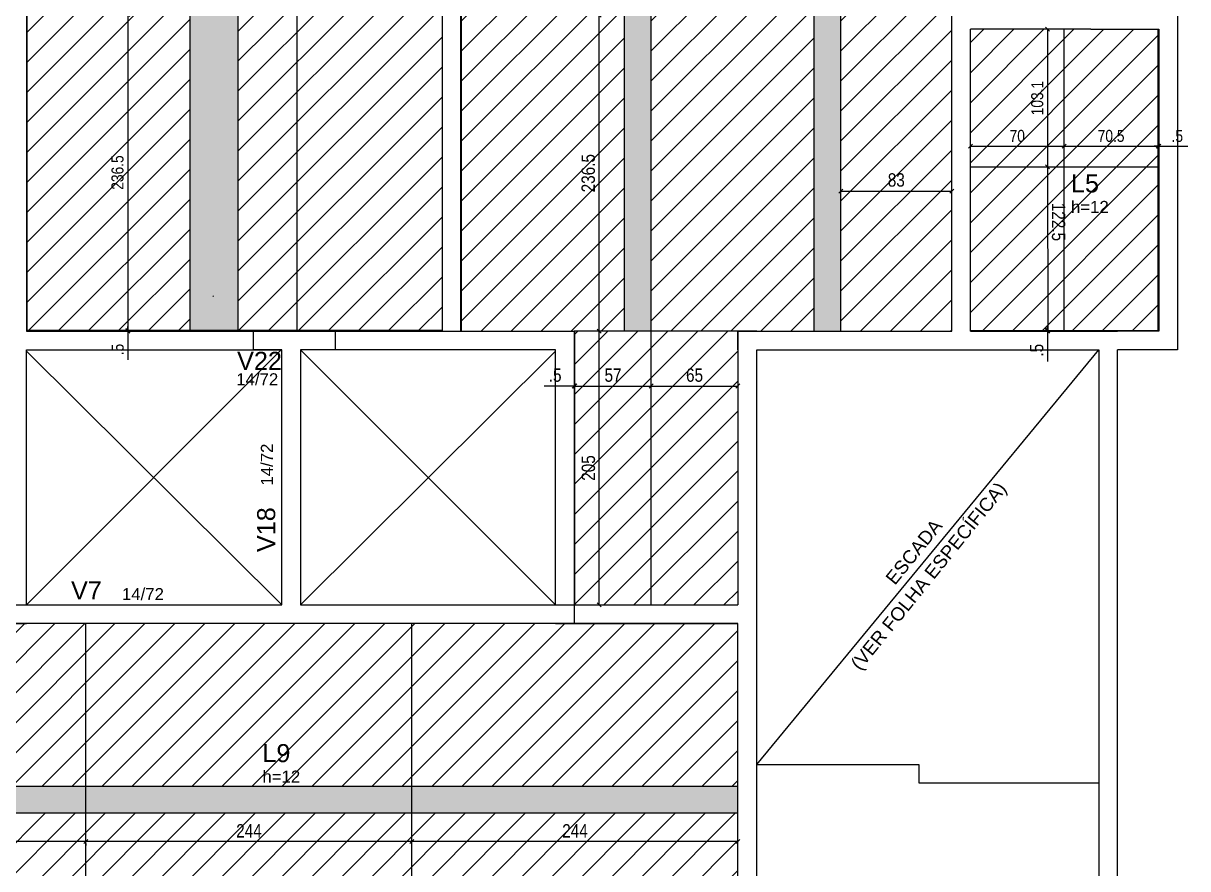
# Model space of a CAD drawing. Header units: millimetres. Extents: x 2454 to 6746, y 504 to 3252.
# Drawn here: x 4225 to 5097, y 1929 to 2562 of the extents above; entities that cross this region are included whole.
import ezdxf

# ---------------------------------------------------------------- set-up
doc = ezdxf.new("R2010")
doc.units = ezdxf.units.MM
for name, color, linetype in [('10', 252, 'Continuous'), ('9', 8, 'Continuous'), ('COTA', 241, 'Continuous'), ('ES-VIGA', 3, 'Continuous'), ('L-D', 2, 'Continuous'), ('L-N', 4, 'Continuous'), ('Painéis', 200, 'Continuous'), ('VIG-D', 2, 'Continuous'), ('VIG-N', 4, 'Continuous')]:
    doc.layers.add(name, color=color, linetype=linetype)
doc.layers.add('Hachura', color=251, linetype='Continuous', lineweight=9)
doc.layers.add('REAPROVEITAMENTO', color=251, linetype='Continuous', lineweight=9)
doc.styles.add('COTA TECNICA', font='techl___.ttf', dxfattribs={"height": 10})
doc.styles.add('COTA TECNICA-50', font='techl___.ttf', dxfattribs={"height": 9})
doc.styles.add('TQS_ARIAL', font='arial.ttf')
doc.dimstyles.new('COTA PAINEL-50', dxfattribs={"dimtxt": 9, "dimasz": 3, "dimexe": 3, "dimexo": 3, "dimgap": 3, "dimtad": 1, "dimdec": 1, "dimzin": 12, "dimdsep": 46, "dimtxsty": 'COTA TECNICA-50', "dimblk1": 'OBLIQUE', "dimblk2": 'OBLIQUE', "dimsah": 1, "dimcen": 0.9, "dimclrd": 4, "dimclre": 4, "dimclrt": 240, "dimadec": 1, "dimazin": 3, "dimtfac": 1, "dimtdec": 1, "dimtmove": 0, "dimatfit": 3, "dimfxl": 1, "dimtolj": 1, "dimtzin": 12, "dimarcsym": 0})
doc.dimstyles.new('PAINEL', dxfattribs={"dimtxt": 10, "dimasz": 3, "dimexe": 3, "dimexo": 3, "dimgap": 3, "dimtad": 1, "dimdec": 1, "dimzin": 12, "dimdsep": 46, "dimtxsty": 'COTA TECNICA', "dimblk1": 'OBLIQUE', "dimblk2": 'OBLIQUE', "dimsah": 1, "dimcen": 0.9, "dimclrd": 4, "dimclre": 4, "dimclrt": 240, "dimadec": 1, "dimazin": 3, "dimtfac": 1, "dimtdec": 1, "dimtmove": 0, "dimatfit": 3, "dimfxl": 1, "dimtolj": 1, "dimtzin": 12, "dimarcsym": 0})

# ---------------------------------------------------------------- blocks, each defined once
blk = doc.blocks.new('_Oblique')
at = {"color": 0, "linetype": 'ByBlock', "lineweight": -2}
blk.add_line((-0.5, -0.5), (0.5, 0.5), dxfattribs=at)
blk = doc.blocks.new('*D157')
at = {"layer": 'COTA', "color": 4, "lineweight": -2, "transparency": 16777216}
for p, q in [((4303.46, 2568.68), (4303.46, 2332.18)), ((4305.78, 2332.18), (4300.46, 2332.18))]:
    blk.add_line(p, q, dxfattribs=at)
at = {"layer": 'Defpoints', "color": 0, "transparency": 16777216}
for p in [(4303.46, 2568.68), (4303.46, 2332.18), (4308.78, 2332.18)]:
    blk.add_point(p, dxfattribs=at)
at = {"layer": 'COTA', "color": 4, "lineweight": -2, "transparency": 16777216, "xscale": 3, "yscale": 3, "zscale": 3}
for p, rotation in [((4303.46, 2568.68), 90), ((4303.46, 2332.18), 270)]:
    blk.add_blockref('_Oblique', p, dxfattribs=dict(at, rotation=rotation))
at = {"layer": 'COTA', "color": 240, "transparency": 16777216, "insert": (4295.76, 2450.43), "char_height": 9, "attachment_point": 5, "rotation": 90, "style": 'COTA TECNICA-50'}
blk.add_mtext('\\A1;236.5', dxfattribs=at)
blk = doc.blocks.new('*D85')
at = {"layer": 'COTA', "color": 4, "lineweight": -2, "transparency": 16777216}
for p, q in [((4303.46, 2332.18), (4303.46, 2335.18)), ((4303.46, 2332.18), (4303.46, 2331.68)), ((4303.46, 2331.68), (4303.46, 2310.09))]:
    blk.add_line(p, q, dxfattribs=at)
at = {"layer": 'Defpoints', "color": 0, "transparency": 16777216}
for p in [(4303.46, 2332.18), (4303.46, 2331.68), (4303.46, 2331.68)]:
    blk.add_point(p, dxfattribs=at)
at = {"layer": 'COTA', "color": 4, "lineweight": -2, "transparency": 16777216, "xscale": 3, "yscale": 3, "zscale": 3}
for p, rotation in [((4303.46, 2332.18), 270), ((4303.46, 2331.68), 90)]:
    blk.add_blockref('_Oblique', p, dxfattribs=dict(at, rotation=rotation))
at = {"layer": 'COTA', "color": 240, "transparency": 16777216, "insert": (4295.86, 2317.89), "char_height": 9, "attachment_point": 5, "rotation": 90, "style": 'COTA TECNICA-50'}
blk.add_mtext('\\A1;.5', dxfattribs=at)
blk = doc.blocks.new('*D93')
at = {"layer": 'COTA', "color": 4, "lineweight": -2, "transparency": 16777216}
blk.add_line((4934.09, 2470.21), (5004.1, 2470.21), dxfattribs=at)
at = {"layer": 'Defpoints', "color": 0, "transparency": 16777216}
for p in [(4934.09, 2470.21), (5004.1, 2470.21), (5004.1, 2470.21)]:
    blk.add_point(p, dxfattribs=at)
at = {"layer": 'COTA', "color": 4, "lineweight": -2, "transparency": 16777216, "xscale": 3, "yscale": 3, "zscale": 3, "rotation": 180}
blk.add_blockref('_Oblique', (4934.09, 2470.21), dxfattribs=at)
at = {"layer": 'COTA', "color": 4, "lineweight": -2, "transparency": 16777216, "xscale": 3, "yscale": 3, "zscale": 3}
blk.add_blockref('_Oblique', (5004.1, 2470.21), dxfattribs=at)
at = {"layer": 'COTA', "color": 240, "transparency": 16777216, "insert": (4969.1, 2477.8), "char_height": 9, "attachment_point": 5, "style": 'COTA TECNICA-50'}
blk.add_mtext('\\A1;70', dxfattribs=at)
blk = doc.blocks.new('*D159')
at = {"layer": 'COTA', "color": 4, "lineweight": -2, "transparency": 16777216}
for p, q in [((5004.1, 2470.21), (5074.59, 2470.21)), ((5074.59, 2463.21), (5074.59, 2473.21))]:
    blk.add_line(p, q, dxfattribs=at)
at = {"layer": 'Defpoints', "color": 0, "transparency": 16777216}
for p in [(5004.1, 2470.21), (5074.59, 2470.21), (5074.59, 2460.21)]:
    blk.add_point(p, dxfattribs=at)
at = {"layer": 'COTA', "color": 4, "lineweight": -2, "transparency": 16777216, "xscale": 3, "yscale": 3, "zscale": 3, "rotation": 180}
blk.add_blockref('_Oblique', (5004.1, 2470.21), dxfattribs=at)
at = {"layer": 'COTA', "color": 4, "lineweight": -2, "transparency": 16777216, "xscale": 3, "yscale": 3, "zscale": 3}
blk.add_blockref('_Oblique', (5074.59, 2470.21), dxfattribs=at)
at = {"layer": 'COTA', "color": 240, "transparency": 16777216, "insert": (5039.35, 2477.81), "char_height": 9, "attachment_point": 5, "style": 'COTA TECNICA-50'}
blk.add_mtext('\\A1;70.5', dxfattribs=at)
blk = doc.blocks.new('*D94')
at = {"layer": 'COTA', "color": 4, "lineweight": -2, "transparency": 16777216}
for p, q in [((5074.59, 2470.21), (5071.59, 2470.21)), ((5074.59, 2470.21), (5075.09, 2470.21)), ((5075.09, 2470.21), (5096.68, 2470.21))]:
    blk.add_line(p, q, dxfattribs=at)
at = {"layer": 'Defpoints', "color": 0, "transparency": 16777216}
for p in [(5074.59, 2470.21), (5075.09, 2470.21), (5075.09, 2470.21)]:
    blk.add_point(p, dxfattribs=at)
at = {"layer": 'COTA', "color": 4, "lineweight": -2, "transparency": 16777216, "xscale": 3, "yscale": 3, "zscale": 3}
blk.add_blockref('_Oblique', (5074.59, 2470.21), dxfattribs=at)
at = {"layer": 'COTA', "color": 4, "lineweight": -2, "transparency": 16777216, "xscale": 3, "yscale": 3, "zscale": 3, "rotation": 180}
blk.add_blockref('_Oblique', (5075.09, 2470.21), dxfattribs=at)
at = {"layer": 'COTA', "color": 240, "transparency": 16777216, "insert": (5088.89, 2477.81), "char_height": 9, "attachment_point": 5, "style": 'COTA TECNICA-50'}
blk.add_mtext('\\A1;.5', dxfattribs=at)
blk = doc.blocks.new('*D95')
at = {"layer": 'COTA', "color": 4, "lineweight": -2, "transparency": 16777216}
blk.add_line((4991.8, 2557.68), (4991.8, 2454.63), dxfattribs=at)
at = {"layer": 'Defpoints', "color": 0, "transparency": 16777216}
for p in [(4991.8, 2557.68), (4991.8, 2454.63), (4991.8, 2454.63)]:
    blk.add_point(p, dxfattribs=at)
at = {"layer": 'COTA', "color": 4, "lineweight": -2, "transparency": 16777216, "xscale": 3, "yscale": 3, "zscale": 3}
for p, rotation in [((4991.8, 2557.68), 90), ((4991.8, 2454.63), 270)]:
    blk.add_blockref('_Oblique', p, dxfattribs=dict(at, rotation=rotation))
at = {"layer": 'COTA', "color": 240, "transparency": 16777216, "insert": (4984.11, 2506.16), "char_height": 9, "attachment_point": 5, "rotation": 90, "style": 'COTA TECNICA-50'}
blk.add_mtext('\\A1;103.1', dxfattribs=at)
blk = doc.blocks.new('*D144')
at = {"layer": 'COTA', "color": 4, "lineweight": -2, "transparency": 16777216}
blk.add_line((4991.8, 2454.63), (4992.01, 2332.18), dxfattribs=at)
at = {"layer": 'Defpoints', "color": 0, "transparency": 16777216}
for p in [(4991.8, 2454.63), (4992.01, 2332.18), (4992.01, 2332.18)]:
    blk.add_point(p, dxfattribs=at)
at = {"layer": 'COTA', "color": 4, "lineweight": -2, "transparency": 16777216, "xscale": 3, "yscale": 3, "zscale": 3}
for p, rotation in [((4991.8, 2454.63), 90.09603383762523), ((4992.01, 2332.18), 270.0960338376252)]:
    blk.add_blockref('_Oblique', p, dxfattribs=dict(at, rotation=rotation))
at = {"layer": 'COTA', "color": 240, "transparency": 16777216, "insert": (4999.98, 2413.45), "char_height": 10, "attachment_point": 5, "rotation": 270.09603, "style": 'COTA TECNICA'}
blk.add_mtext('\\A1;122.5', dxfattribs=at)
blk = doc.blocks.new('*D48')
at = {"layer": 'COTA', "color": 4, "lineweight": -2, "transparency": 16777216}
for p, q in [((4991.8, 2332.18), (4991.8, 2335.18)), ((4991.8, 2332.18), (4991.8, 2331.68)), ((4991.8, 2331.68), (4991.8, 2309.02)), ((4994.8, 2332.18), (4994.8, 2332.18)), ((4994.8, 2331.68), (4994.8, 2331.68))]:
    blk.add_line(p, q, dxfattribs=at)
at = {"layer": 'Defpoints', "color": 0, "transparency": 16777216}
for p in [(4991.8, 2332.18), (4991.8, 2331.68), (4991.8, 2331.68)]:
    blk.add_point(p, dxfattribs=at)
at = {"layer": 'COTA', "color": 4, "lineweight": -2, "transparency": 16777216, "xscale": 3, "yscale": 3, "zscale": 3}
for p, rotation in [((4991.8, 2332.18), 270), ((4991.8, 2331.68), 90)]:
    blk.add_blockref('_Oblique', p, dxfattribs=dict(at, rotation=rotation))
at = {"layer": 'COTA', "color": 240, "transparency": 16777216, "insert": (4983.69, 2317.35), "char_height": 10, "attachment_point": 5, "rotation": 90, "style": 'COTA TECNICA'}
blk.add_mtext('\\A1;.5', dxfattribs=at)
blk = doc.blocks.new('*D140')
at = {"layer": 'COTA', "color": 4, "lineweight": -2, "transparency": 16777216}
blk.add_line((4837.09, 2436.55), (4920.09, 2436.55), dxfattribs=at)
at = {"layer": 'Defpoints', "color": 0, "transparency": 16777216}
for p in [(4837.09, 2436.55), (4920.09, 2436.55), (4920.09, 2436.55)]:
    blk.add_point(p, dxfattribs=at)
at = {"layer": 'COTA', "color": 4, "lineweight": -2, "transparency": 16777216, "xscale": 3, "yscale": 3, "zscale": 3, "rotation": 180}
blk.add_blockref('_Oblique', (4837.09, 2436.55), dxfattribs=at)
at = {"layer": 'COTA', "color": 4, "lineweight": -2, "transparency": 16777216, "xscale": 3, "yscale": 3, "zscale": 3}
blk.add_blockref('_Oblique', (4920.09, 2436.55), dxfattribs=at)
at = {"layer": 'COTA', "color": 240, "transparency": 16777216, "insert": (4878.59, 2444.8), "char_height": 10, "attachment_point": 5, "style": 'COTA TECNICA'}
blk.add_mtext('\\A1;83', dxfattribs=at)
blk = doc.blocks.new('*D39')
at = {"layer": 'COTA', "color": 4, "lineweight": -2, "transparency": 16777216}
blk.add_line((4656.28, 2126.68), (4656.28, 2331.68), dxfattribs=at)
at = {"layer": 'Defpoints', "color": 0, "transparency": 16777216}
for p in [(4656.28, 2331.68), (4656.28, 2331.68), (4656.28, 2126.68)]:
    blk.add_point(p, dxfattribs=at)
at = {"layer": 'COTA', "color": 4, "lineweight": -2, "transparency": 16777216, "xscale": 3, "yscale": 3, "zscale": 3}
for p, rotation in [((4656.28, 2331.68), 90), ((4656.28, 2126.68), 270)]:
    blk.add_blockref('_Oblique', p, dxfattribs=dict(at, rotation=rotation))
at = {"layer": 'COTA', "color": 240, "transparency": 16777216, "insert": (4648.17, 2229.18), "char_height": 10, "attachment_point": 5, "rotation": 90, "style": 'COTA TECNICA'}
blk.add_mtext('\\A1;205', dxfattribs=at)
blk = doc.blocks.new('*D40')
at = {"layer": 'COTA', "color": 4, "lineweight": -2, "transparency": 16777216}
blk.add_line((4656.28, 2331.68), (4656.28, 2568.18), dxfattribs=at)
at = {"layer": 'Defpoints', "color": 0, "transparency": 16777216}
for p in [(4656.28, 2568.18), (4656.28, 2568.18), (4656.28, 2331.68)]:
    blk.add_point(p, dxfattribs=at)
at = {"layer": 'COTA', "color": 4, "lineweight": -2, "transparency": 16777216, "xscale": 3, "yscale": 3, "zscale": 3}
for p, rotation in [((4656.28, 2568.18), 90), ((4656.28, 2331.68), 270)]:
    blk.add_blockref('_Oblique', p, dxfattribs=dict(at, rotation=rotation))
at = {"layer": 'COTA', "color": 240, "transparency": 16777216, "insert": (4648.06, 2449.93), "char_height": 10, "attachment_point": 5, "rotation": 90, "style": 'COTA TECNICA'}
blk.add_mtext('\\A1;236.5', dxfattribs=at)
blk = doc.blocks.new('*D19')
at = {"layer": 'COTA', "color": 4, "lineweight": -2, "transparency": 16777216}
blk.add_line((4760.09, 1949.48), (4516.09, 1949.48), dxfattribs=at)
at = {"layer": 'Defpoints', "color": 0, "transparency": 16777216}
for p in [(4516.09, 1949.48), (4516.09, 1949.48), (4760.09, 1949.48)]:
    blk.add_point(p, dxfattribs=at)
at = {"layer": 'COTA', "color": 4, "lineweight": -2, "transparency": 16777216, "xscale": 3, "yscale": 3, "zscale": 3, "rotation": 180}
blk.add_blockref('_Oblique', (4516.09, 1949.48), dxfattribs=at)
at = {"layer": 'COTA', "color": 4, "lineweight": -2, "transparency": 16777216, "xscale": 3, "yscale": 3, "zscale": 3}
blk.add_blockref('_Oblique', (4760.09, 1949.48), dxfattribs=at)
at = {"layer": 'COTA', "color": 240, "transparency": 16777216, "insert": (4638.09, 1957.55), "char_height": 10, "attachment_point": 5, "style": 'COTA TECNICA'}
blk.add_mtext('\\A1;244', dxfattribs=at)
blk = doc.blocks.new('*D20')
at = {"layer": 'COTA', "color": 4, "lineweight": -2, "transparency": 16777216}
for p, q in [((4516.09, 1949.48), (4272.09, 1949.48)), ((4272.09, 1947.98), (4272.09, 1946.48))]:
    blk.add_line(p, q, dxfattribs=at)
at = {"layer": 'Defpoints', "color": 0, "transparency": 16777216}
for p in [(4272.09, 1950.98), (4272.09, 1949.48), (4516.09, 1949.48)]:
    blk.add_point(p, dxfattribs=at)
at = {"layer": 'COTA', "color": 4, "lineweight": -2, "transparency": 16777216, "xscale": 3, "yscale": 3, "zscale": 3, "rotation": 180}
blk.add_blockref('_Oblique', (4272.09, 1949.48), dxfattribs=at)
at = {"layer": 'COTA', "color": 4, "lineweight": -2, "transparency": 16777216, "xscale": 3, "yscale": 3, "zscale": 3}
blk.add_blockref('_Oblique', (4516.09, 1949.48), dxfattribs=at)
at = {"layer": 'COTA', "color": 240, "transparency": 16777216, "insert": (4394.09, 1957.55), "char_height": 10, "attachment_point": 5, "style": 'COTA TECNICA'}
blk.add_mtext('\\A1;244', dxfattribs=at)
blk = doc.blocks.new('*D21')
at = {"layer": 'COTA', "color": 4, "lineweight": -2, "transparency": 16777216}
blk.add_line((4272.09, 1949.48), (4093.09, 1949.48), dxfattribs=at)
at = {"layer": 'Defpoints', "color": 0, "transparency": 16777216}
for p in [(4093.09, 1949.48), (4093.09, 1949.48), (4272.09, 1949.48)]:
    blk.add_point(p, dxfattribs=at)
at = {"layer": 'COTA', "color": 4, "lineweight": -2, "transparency": 16777216, "xscale": 3, "yscale": 3, "zscale": 3, "rotation": 180}
blk.add_blockref('_Oblique', (4093.09, 1949.48), dxfattribs=at)
at = {"layer": 'COTA', "color": 4, "lineweight": -2, "transparency": 16777216, "xscale": 3, "yscale": 3, "zscale": 3}
blk.add_blockref('_Oblique', (4272.09, 1949.48), dxfattribs=at)
at = {"layer": 'COTA', "color": 240, "transparency": 16777216, "insert": (4182.59, 1957.58), "char_height": 10, "attachment_point": 5, "style": 'COTA TECNICA'}
blk.add_mtext('\\A1;179', dxfattribs=at)
blk = doc.blocks.new('*D111')
at = {"layer": 'COTA', "color": 4, "lineweight": -2, "transparency": 16777216}
blk.add_line((4638.09, 2290.6), (4695.09, 2290.6), dxfattribs=at)
at = {"layer": 'Defpoints', "color": 0, "transparency": 16777216}
for p in [(4638.09, 2290.6), (4695.09, 2290.6), (4695.09, 2290.6)]:
    blk.add_point(p, dxfattribs=at)
at = {"layer": 'COTA', "color": 4, "lineweight": -2, "transparency": 16777216, "xscale": 3, "yscale": 3, "zscale": 3, "rotation": 180}
blk.add_blockref('_Oblique', (4638.09, 2290.6), dxfattribs=at)
at = {"layer": 'COTA', "color": 4, "lineweight": -2, "transparency": 16777216, "xscale": 3, "yscale": 3, "zscale": 3}
blk.add_blockref('_Oblique', (4695.09, 2290.6), dxfattribs=at)
at = {"layer": 'COTA', "color": 240, "transparency": 16777216, "insert": (4666.59, 2298.71), "char_height": 10, "attachment_point": 5, "style": 'COTA TECNICA'}
blk.add_mtext('\\A1;57', dxfattribs=at)
blk = doc.blocks.new('*D23')
at = {"layer": 'COTA', "color": 4, "lineweight": -2, "transparency": 16777216}
blk.add_line((4695.09, 2290.6), (4760.09, 2290.6), dxfattribs=at)
at = {"layer": 'Defpoints', "color": 0, "transparency": 16777216}
for p in [(4695.09, 2290.6), (4760.09, 2290.6), (4760.09, 2290.6)]:
    blk.add_point(p, dxfattribs=at)
at = {"layer": 'COTA', "color": 4, "lineweight": -2, "transparency": 16777216, "xscale": 3, "yscale": 3, "zscale": 3, "rotation": 180}
blk.add_blockref('_Oblique', (4695.09, 2290.6), dxfattribs=at)
at = {"layer": 'COTA', "color": 4, "lineweight": -2, "transparency": 16777216, "xscale": 3, "yscale": 3, "zscale": 3}
blk.add_blockref('_Oblique', (4760.09, 2290.6), dxfattribs=at)
at = {"layer": 'COTA', "color": 240, "transparency": 16777216, "insert": (4727.59, 2298.71), "char_height": 10, "attachment_point": 5, "style": 'COTA TECNICA'}
blk.add_mtext('\\A1;65', dxfattribs=at)
blk = doc.blocks.new('*D113')
at = {"layer": 'COTA', "color": 4, "lineweight": -2, "transparency": 16777216}
for p, q in [((4637.59, 2290.6), (4614.93, 2290.6)), ((4638.09, 2290.6), (4637.59, 2290.6)), ((4638.09, 2290.6), (4641.09, 2290.6))]:
    blk.add_line(p, q, dxfattribs=at)
at = {"layer": 'Defpoints', "color": 0, "transparency": 16777216}
for p in [(4637.59, 2290.6), (4637.59, 2290.6), (4638.09, 2290.6)]:
    blk.add_point(p, dxfattribs=at)
at = {"layer": 'COTA', "color": 4, "lineweight": -2, "transparency": 16777216, "xscale": 3, "yscale": 3, "zscale": 3}
blk.add_blockref('_Oblique', (4637.59, 2290.6), dxfattribs=at)
at = {"layer": 'COTA', "color": 4, "lineweight": -2, "transparency": 16777216, "xscale": 3, "yscale": 3, "zscale": 3, "rotation": 180}
blk.add_blockref('_Oblique', (4638.09, 2290.6), dxfattribs=at)
at = {"layer": 'COTA', "color": 240, "transparency": 16777216, "insert": (4623.26, 2298.71), "char_height": 10, "attachment_point": 5, "style": 'COTA TECNICA'}
blk.add_mtext('\\A1;.5', dxfattribs=at)

msp = doc.modelspace()

# ---------------------------------------------------------------- hatches: boundary and pattern name
at = {"layer": 'Hachura', "linetype": 'ByBlock'}
h = msp.add_hatch(color=256, dxfattribs=at)
h.dxf.hatch_style = 1
h.paths.add_polyline_path([(4386.09, 2812.68), (4350.09, 2812.68), (4350.09, 2332.18), (4386.09, 2332.18)])
h = msp.add_hatch(color=256, dxfattribs=at)
h.dxf.hatch_style = 1
h.paths.add_polyline_path([(4695.09, 2812.18), (4675.09, 2812.18), (4675.09, 2331.68), (4695.09, 2331.68)])
h = msp.add_hatch(color=256, dxfattribs=at)
h.dxf.hatch_style = 1
h.paths.add_polyline_path([(4837.09, 2812.18), (4817.09, 2812.18), (4817.09, 2331.68), (4837.09, 2331.68)])
h = msp.add_hatch(color=256, dxfattribs=at)
h.dxf.hatch_style = 1
h.paths.add_polyline_path([(4760.09, 1970.69), (4760.09, 1990.69), (4093.09, 1990.69), (4093.09, 1970.69)])
at = {"layer": 'REAPROVEITAMENTO', "linetype": 'ByBlock'}
h = msp.add_hatch(dxfattribs=at)
h.set_pattern_fill('ANSI31', color=256, scale=5, style=2)
h.set_pattern_definition([(45, (-1396.328, -262.542), (-11.22532, 11.22532), [])])
h.paths.add_polyline_path([(4227.59, 2332.18), (4350.09, 2332.18), (4350.09, 2812.68), (4227.59, 2812.68)])
h.paths.add_polyline_path([(4350.09, 2358.18), (4350.09, 2357.68), (4370.09, 2357.68), (4370.09, 2358.18)])
h.paths.add_polyline_path([(4430.09, 2332.18), (4538.59, 2332.18), (4538.59, 2812.68), (4386.09, 2812.68), (4386.09, 2332.18)])
h = msp.add_hatch(dxfattribs=at)
h.set_pattern_fill('ANSI31', color=256, scale=5, style=2)
h.set_pattern_definition([(45, (-1091.827, -139.992), (-11.22532, 11.22532), [])])
h.paths.add_polyline_path([(4553.09, 2812.18), (4553.09, 2331.69), (4675.09, 2331.69), (4675.09, 2812.18)])
h = msp.add_hatch(dxfattribs=at)
h.set_pattern_fill('ANSI31', color=256, scale=5, style=2)
h.set_pattern_definition([(45, (-949.827, -139.992), (-11.22532, 11.22532), [])])
h.paths.add_polyline_path([(4695.09, 2812.18), (4695.09, 2331.69), (4817.09, 2331.69), (4817.09, 2812.18)])
h = msp.add_hatch(dxfattribs=at)
h.set_pattern_fill('ANSI31', color=256, scale=5, style=2)
h.set_pattern_definition([(45, (-807.827, -139.992), (-11.22532, 11.22532), [])])
h.paths.add_polyline_path([(4920.09, 2331.69), (4920.09, 2571.69), (4959.09, 2571.69), (4959.09, 2812.18), (4837.09, 2812.18), (4837.09, 2331.69)])
h = msp.add_hatch(dxfattribs=at)
h.set_pattern_fill('ANSI31', color=256, scale=5, style=2)
h.set_pattern_definition([(45, (-692.825, -497.542), (-11.22532, 11.22532), [])])
h.paths.add_polyline_path([(4933.91, 2332.18), (5074.28, 2332.18), (5074.59, 2557.68), (4934.22, 2557.68)])
h = msp.add_hatch(dxfattribs=at)
h.set_pattern_fill('ANSI31', color=256, scale=5, style=2)
h.set_pattern_definition([(45, (-1069.827, -616.992), (-11.22532, 11.22532), [])])
h.paths.add_polyline_path([(4637.97, 2331.68), (4638.22, 2126.68), (4760.22, 2126.69), (4759.97, 2331.69)])
h = msp.add_hatch(dxfattribs=at)
h.set_pattern_fill('ANSI31', color=256, scale=5, style=2)
h.set_pattern_definition([(45, (-1479.827, -899.5), (-11.22532, 11.22532), [])])
h.paths.add_polyline_path([(4093.09, 1990.69), (4760.09, 1990.69), (4760.09, 2112.69), (4093.09, 2112.69)])
h.paths.add_polyline_path([(4760.09, 1970.69), (4093.09, 1970.69), (4093.09, 1636.69), (4213.59, 1636.69), (4213.59, 1821.69), (4268.59, 1821.69), (4268.59, 1886.69), (4760.09, 1886.69)])

# ---------------------------------------------------------------- linework, layer by layer
at = {"layer": '10', "color": 252, "linetype": 'Continuous'}
for p, q in [((4227.59, 2126.69), (4418.09, 2317.69)), ((4418.59, 2126.69), (4227.59, 2316.69)), ((4623.59, 2126.69), (4432.59, 2317.69)), ((4432.59, 2126.69), (4623.59, 2316.69)), ((4774.09, 2007.19), (5030.09, 2317.69)), ((4774.09, 2007.19), (4895.35, 2007.19)), ((4895.59, 1993.21), (4895.59, 2007.19)), ((5030.09, 1993.21), (4895.59, 1993.21))]:
    msp.add_line(p, q, dxfattribs=at)
at = {"layer": '9', "color": 8, "linetype": 'Continuous'}
for p, q in [((4538.59, 2812.69), (4538.59, 2331.69)), ((4552.59, 2331.69), (4552.59, 2812.69)), ((5089.09, 2571.69), (5089.09, 2317.69)), ((4934.09, 2331.69), (4934.09, 2557.69)), ((4538.59, 2331.69), (4552.59, 2331.69)), ((4760.09, 2317.69), (4760.09, 2331.69)), ((4760.09, 2331.69), (4920.09, 2331.69)), ((4934.09, 2331.69), (5044.09, 2331.69)), ((4227.59, 2126.69), (4227.59, 2317.69)), ((4227.59, 2317.69), (4418.09, 2317.69)), ((4774.09, 1761.69), (4774.09, 2317.69)), ((5089.09, 2317.69), (5044.09, 2317.69)), ((4774.09, 2112.69), (4774.09, 2126.69)), ((4213.59, 2112.69), (4227.59, 2112.69)), ((4760.09, 1821.69), (4760.09, 2112.69))]:
    msp.add_line(p, q, dxfattribs=at)
for points in [[(4227.59, 2812.69), (4227.59, 2331.69), (4637.59, 2331.69), (4637.59, 2317.69)], [(4920.09, 2331.69), (4920.09, 2571.69), (5010.09, 2571.69)], [(5024.09, 2557.69), (4934.09, 2557.69)], [(5024.09, 2557.69), (5075.09, 2557.69), (5075.09, 2331.69), (5044.09, 2331.69)], [(4623.59, 2331.69), (4637.59, 2331.69), (4637.59, 2126.69), (4760.09, 2126.69)], [(4774.09, 2331.69), (4760.09, 2331.69), (4760.09, 2126.69)], [(4623.59, 2126.69), (4623.59, 2317.69), (4432.59, 2317.69)], [(4774.09, 2317.69), (5030.09, 2317.69), (5030.09, 1761.69)], [(5044.09, 1761.69), (5044.09, 1761.69), (5044.09, 2317.69)], [(4623.59, 2112.69), (4637.59, 2112.69), (4760.09, 2112.69)]]:
    msp.add_lwpolyline(points, dxfattribs=at)
at = {"layer": 'ES-VIGA', "linetype": 'Continuous'}
msp.add_lwpolyline([(4397.59, 2331.69), (4458.59, 2331.69), (4458.59, 2317.69), (4432.59, 2317.69), (4432.59, 2126.69), (4637.59, 2126.69), (4637.59, 2112.69), (4213.59, 2112.69), (4213.59, 2126.69), (4418.59, 2126.69), (4418.59, 2317.69), (4397.59, 2317.69), (4397.59, 2331.69)], dxfattribs=at)
at = {"layer": 'Painéis'}
for p, q in [((4228.09, 2332.18), (4228.09, 2812.68)), ((4350.09, 2332.18), (4350.09, 2812.68)), ((4386.09, 2332.18), (4386.09, 2812.68)), ((4430.09, 2332.18), (4430.09, 2812.68)), ((4553.09, 2331.68), (4553.09, 2812.18)), ((4675.09, 2331.68), (4675.09, 2812.18)), ((4695.09, 2126.68), (4695.09, 2812.18)), ((4817.09, 2331.68), (4817.09, 2812.18)), ((4837.09, 2331.68), (4837.09, 2812.18)), ((5004.1, 2332.18), (5004.1, 2557.68)), ((5074.59, 2332.18), (5074.59, 2557.68)), ((4934.09, 2454.63), (5074.59, 2454.63)), ((4538.59, 2332.18), (4228.09, 2332.18)), ((4760.09, 2331.68), (4637.59, 2331.68)), ((4638.09, 2126.68), (4638.09, 2331.68)), ((4934.09, 2332.18), (5074.59, 2332.18)), ((5004.1, 2331.68), (5004.1, 2331.68)), ((4760.09, 2112.69), (4093.09, 2112.69)), ((4272.09, 1886.69), (4272.09, 2112.69)), ((4516.09, 1886.69), (4516.09, 2112.69)), ((4760.09, 1990.69), (4093.09, 1990.69)), ((4760.09, 1970.69), (4093.09, 1970.69))]:
    msp.add_line(p, q, dxfattribs=at)

# ---------------------------------------------------------------- texts
at = {"layer": '10', "color": 252, "linetype": 'Continuous', "style": 'TQS_ARIAL'}
for s, rotation, p in [('(VER FOLHA ESPECÍFICA)', 51.013, (4851.41, 2077.04)), ('ESCADA', 51.0127, (4877.55, 2140.94))]:
    msp.add_text(s, height=10, rotation=rotation, dxfattribs=at).set_placement(p)
at = {"layer": 'L-D', "linetype": 'Continuous', "style": 'TQS_ARIAL'}
for p in [(5009.3, 2420.21), (4404.16, 1993.67)]:
    msp.add_text('h=12', height=9, dxfattribs=at).set_placement(p)
at = {"layer": 'L-N', "linetype": 'Continuous', "style": 'TQS_ARIAL'}
for s, p in [('L5', (5009.3, 2435.51)), ('L9', (4404.16, 2008.97))]:
    msp.add_text(s, height=13.5, dxfattribs=at).set_placement(p)
at = {"layer": 'VIG-D', "linetype": 'Continuous', "style": 'TQS_ARIAL'}
for p in [(4384.58, 2291.13), (4299.02, 2130.28)]:
    msp.add_text('14/72', height=9, dxfattribs=at).set_placement(p)
msp.add_text('14/72', height=9, rotation=90, dxfattribs=at).set_placement((4412.01, 2216.03))
at = {"layer": 'VIG-N', "linetype": 'Continuous', "style": 'TQS_ARIAL'}
for s, p in [('V22', (4385.24, 2302.7)), ('V7', (4260.93, 2130.9))]:
    msp.add_text(s, height=13.5, dxfattribs=at).set_placement(p)
msp.add_text('V18', height=13.5, rotation=90, dxfattribs=at).set_placement((4413.73, 2166.26))

# ---------------------------------------------------------------- dimensions: what is measured, and where the dimension line sits
at = {"layer": 'COTA'}
for base, p1, p2, dimstyle, picture, middle in [((4303.46, 2332.18), (4303.46, 2568.68), (4308.78, 2332.18), 'COTA PAINEL-50', '*D157', (4295.76, 2450.43)), ((4656.28, 2568.18), (4656.28, 2331.68), (4656.28, 2568.18), 'PAINEL', '*D40', (4648.06, 2449.93)), ((4991.80289, 2454.63141), (4991.80289, 2557.68143), (4991.80289, 2454.63141), 'COTA PAINEL-50', '*D95', (4984.10552, 2506.15642)), ((4303.46, 2331.68), (4303.46, 2332.18), (4303.46, 2331.68), 'COTA PAINEL-50', '*D85', (4295.86, 2317.89)), ((4656.28, 2331.68), (4656.28, 2126.68), (4656.28, 2331.68), 'PAINEL', '*D39', (4648.17, 2229.18))]:
    dim = msp.add_linear_dim(base=base, p1=p1, p2=p2, angle=90, dimstyle=dimstyle, dxfattribs=at)
    dim.commit()
    dim.dimension.update_dxf_attribs({"geometry": picture, "text_midpoint": middle})
for base, p1, p2, dimstyle, picture, middle in [((5004.1, 2470.21), (4934.09, 2470.21), (5004.1, 2470.21), 'COTA PAINEL-50', '*D93', (4969.1, 2477.8)), ((5074.59, 2470.21), (5004.1, 2470.21), (5074.59, 2460.21), 'COTA PAINEL-50', '*D159', (5039.35, 2477.81)), ((5075.09, 2470.21), (5074.59, 2470.21), (5075.09, 2470.21), 'COTA PAINEL-50', '*D94', (5088.89, 2477.81)), ((4920.09, 2436.55), (4837.09, 2436.55), (4920.09, 2436.55), 'PAINEL', '*D140', (4878.59, 2444.8)), ((4637.59, 2290.6), (4638.09, 2290.6), (4637.59, 2290.6), 'PAINEL', '*D113', (4623.26, 2298.71)), ((4695.09, 2290.6), (4638.09, 2290.6), (4695.09, 2290.6), 'PAINEL', '*D111', (4666.59, 2298.71)), ((4760.09, 2290.6), (4695.09, 2290.6), (4760.09, 2290.6), 'PAINEL', '*D23', (4727.59, 2298.71)), ((4093.09, 1949.48), (4272.09, 1949.48), (4093.09, 1949.48), 'PAINEL', '*D21', (4182.59, 1957.58)), ((4272.09, 1949.48), (4516.09, 1949.48), (4272.09, 1950.98), 'PAINEL', '*D20', (4394.09, 1957.55)), ((4516.09, 1949.48), (4760.09, 1949.48), (4516.09, 1949.48), 'PAINEL', '*D19', (4638.09, 1957.55))]:
    dim = msp.add_linear_dim(base=base, p1=p1, p2=p2, dimstyle=dimstyle, dxfattribs=at)
    dim.commit()
    dim.dimension.update_dxf_attribs({"geometry": picture, "text_midpoint": middle})
dim = msp.add_linear_dim(base=(4992.01, 2332.18), p1=(4991.8, 2454.63), p2=(4992.01, 2332.18), angle=270.09603, dimstyle='PAINEL', dxfattribs=at)
dim.commit()
dim.dimension.update_dxf_attribs({"geometry": '*D144', "text_midpoint": (4991.87, 2413.44), "dimtype": 161})
dim = msp.add_aligned_dim(p1=(4991.8, 2332.18), p2=(4991.8, 2331.68), distance=0, dimstyle='PAINEL', dxfattribs=at)
dim.commit()
dim.dimension.update_dxf_attribs({"geometry": '*D48', "text_midpoint": (4983.69, 2317.35)})

doc.saveas('drawing.dxf')
